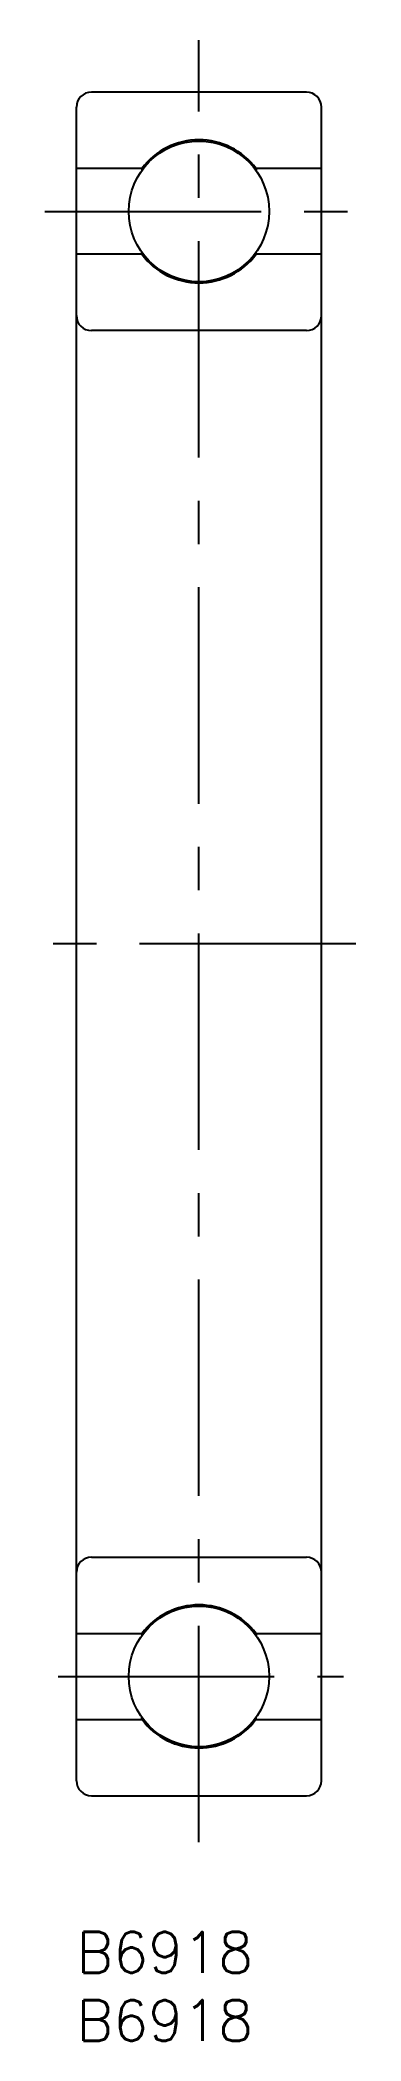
# Model space of a CAD drawing. Extents: x -3 to 21, y -8 to 139.
import ezdxf

# ---------------------------------------------------------------- set-up
doc = ezdxf.new("R2010")
doc.units = 0
doc.header["$LTSCALE"] = 0.5
doc.linetypes.add('CENTER', pattern=[50.8, 31.75, -6.35, 6.35, -6.35])
for name, color, linetype in [('MSM_CENTER', 1, 'CENTER'), ('MSM_CONTINUOUS', 7, 'CONTINUOUS'), ('MSM_PART_NUMBER', 7, 'CONTINUOUS')]:
    doc.layers.add(name, color=color, linetype=linetype)
doc.styles.get("Standard").update_dxf_attribs({"font": 'txt.shx', "height": 3, "bigfont": 'bigfont.shx'})

msp = doc.modelspace()

# ---------------------------------------------------------------- linework, layer by layer
at = {"layer": 'MSM_CENTER'}
for p, q in [((9, 6.59), (9, 138.82)), ((-2.31, 126.25), (20.91, 126.25)), ((20.52, 72.5), (-2.68, 72.5)), ((-1.35, 18.75), (19.63, 18.75))]:
    msp.add_line(p, q, dxfattribs=at)
at = {"layer": 'MSM_CONTINUOUS'}
for p, q in [((0, 11.1), (0, 133.9)), ((16.9, 135), (1.1, 135)), ((18, 11.1), (18, 133.9)), ((4.8, 129.4), (0, 129.4)), ((4.8, 129.4), (4.8, 129.25)), ((18, 129.4), (13.2, 129.4)), ((13.2, 129.4), (13.2, 129.25)), ((4.8, 123.1), (0, 123.1)), ((4.8, 123.1), (4.8, 123.25)), ((13.2, 123.1), (13.2, 123.25)), ((18, 123.1), (13.2, 123.1)), ((16.9, 117.5), (1.1, 117.5)), ((1.1, 27.5), (16.9, 27.5)), ((0, 21.9), (4.8, 21.9)), ((4.8, 21.9), (4.8, 21.75)), ((13.2, 21.9), (18, 21.9)), ((13.2, 21.9), (13.2, 21.75)), ((0, 15.6), (4.8, 15.6)), ((4.8, 15.6), (4.8, 15.75)), ((13.2, 15.6), (13.2, 15.75)), ((13.2, 15.6), (18, 15.6)), ((1.1, 10), (16.9, 10))]:
    msp.add_line(p, q, dxfattribs=at)
for centre in [(9, 126.25), (9, 18.75)]:
    msp.add_circle(centre, 5.16, dxfattribs=at)
for centre, radius, start, end in [((1.1, 133.9), 1.1, 90, 180), ((16.9, 133.9), 1.1, 360, 90), ((9, 126.25), 5.25, 36.8699, 143.1301), ((9, 126.25), 5.25, 216.8699, 323.1301), ((1.1, 118.6), 1.1, 180, 270), ((16.9, 118.6), 1.1, 270, 0), ((1.1, 26.4), 1.1, 90, 180), ((16.9, 26.4), 1.1, 360, 90), ((9, 18.75), 5.25, 36.8699, 143.1301), ((9, 18.75), 5.25, 216.8699, 323.1301), ((1.1, 11.1), 1.1, 180, 270), ((16.9, 11.1), 1.1, 270, 0)]:
    msp.add_arc(centre, radius, start, end, dxfattribs=at)

# ---------------------------------------------------------------- texts
at = {"layer": 'MSM_PART_NUMBER'}
for p in [(0, -3), (0, -8)]:
    msp.add_text('B6918', height=3, dxfattribs=at).set_placement(p)

doc.saveas('drawing.dxf')
